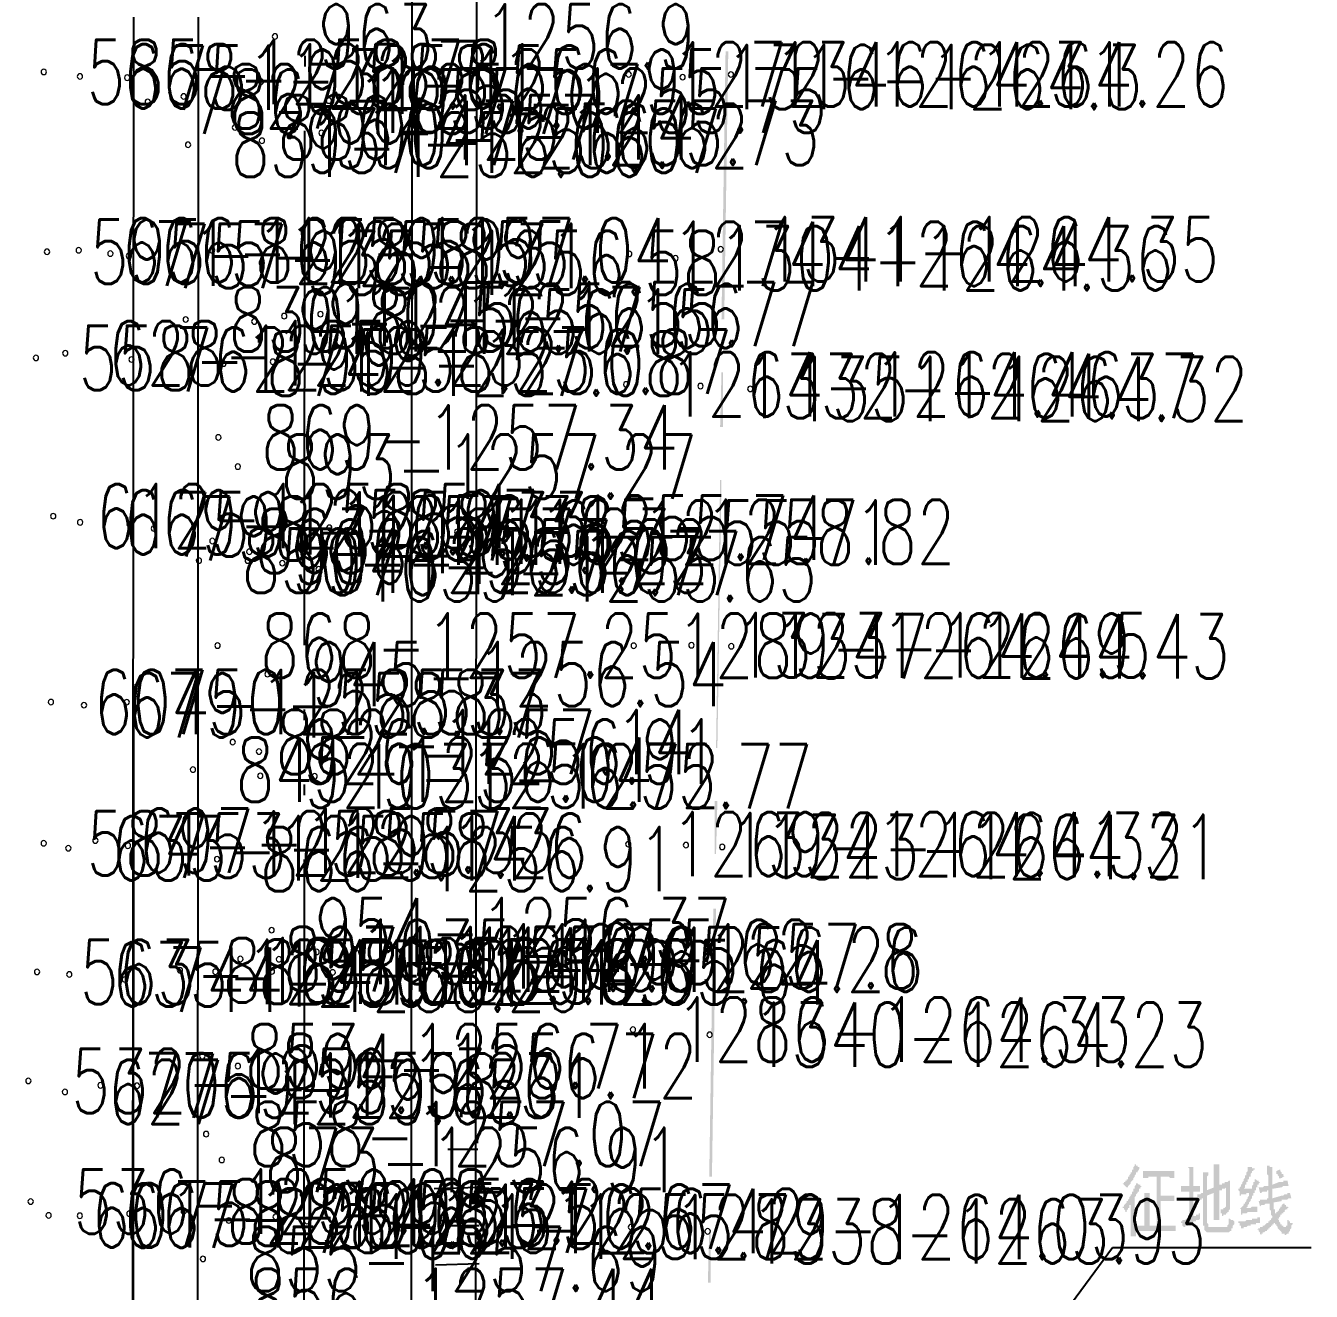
# Model space of a CAD drawing. Header units: millimetres. Extents: x 6156 to 7119, y 3162 to 3647.
# Drawn here: x 6969.5 to 7029.5, y 3414.1 to 3473.1 of the extents above; entities that cross this region are included whole.
import ezdxf
from ezdxf.enums import TextEntityAlignment as Align

# ---------------------------------------------------------------- set-up
doc = ezdxf.new("R2010")
doc.units = ezdxf.units.MM
doc.linetypes.add('ACAD_ISO05W100', pattern=[34, 24, -3, 0.5, -3, 0.5, -3])
doc.layers.add('图层1', color=7, linetype='Continuous')
doc.layers.add('点图2', color=30, linetype='Continuous', lineweight=5)
doc.styles.add('HBtxt', font='txt', dxfattribs={"width": 0.7, "bigfont": 'HZTXT'})

msp = doc.modelspace()

# ---------------------------------------------------------------- hatches: boundary and pattern name
at = {"layer": '图层1', "transparency": 33554559}
h = msp.add_hatch(color=256, dxfattribs=at)
h.paths.add_polyline_path([(7022.748, 3419.687), (7022.811, 3419.687), (7022.811, 3419.687), (7022.875, 3419.687), (7022.875, 3419.687), (7022.938, 3419.687), (7022.938, 3419.687), (7022.938, 3419.687), (7023.002, 3419.687), (7023.002, 3419.687), (7023.065, 3419.687), (7023.065, 3419.687), (7023.065, 3419.687), (7023.129, 3419.687), (7023.129, 3419.687), (7023.129, 3419.687), (7023.129, 3419.37), (7023.129, 3419.37), (7023.129, 3419.37), (7023.065, 3419.37), (7023.065, 3419.37), (7023.002, 3419.37), (7023.002, 3419.37), (7023.002, 3419.37), (7022.938, 3419.37), (7022.938, 3419.37), (7022.875, 3419.433), (7022.875, 3419.433), (7022.811, 3419.433), (7022.811, 3419.433), (7022.748, 3419.433), (7022.748, 3419.433), (7022.494, 3419.433), (7022.494, 3418.545), (7022.748, 3418.545), (7022.748, 3418.545), (7022.811, 3418.545), (7022.811, 3418.545), (7022.875, 3418.545), (7022.875, 3418.545), (7022.938, 3418.545), (7022.938, 3418.545), (7022.938, 3418.545), (7023.002, 3418.545), (7023.002, 3418.545), (7023.065, 3418.545), (7023.065, 3418.545), (7023.065, 3418.545), (7023.129, 3418.545), (7023.129, 3418.291), (7023.065, 3418.291), (7023.065, 3418.291), (7023.002, 3418.291), (7023.002, 3418.291), (7023.002, 3418.291), (7022.938, 3418.291), (7022.938, 3418.291), (7022.875, 3418.291), (7022.875, 3418.291), (7022.875, 3418.291), (7022.811, 3418.291), (7022.811, 3418.291), (7022.748, 3418.291), (7022.748, 3418.291), (7022.494, 3418.291), (7022.494, 3417.148), (7022.811, 3417.148), (7022.811, 3417.148), (7022.811, 3417.148), (7022.875, 3417.148), (7022.875, 3417.148), (7022.938, 3417.148), (7022.938, 3417.148), (7022.938, 3417.148), (7023.002, 3417.148), (7023.002, 3417.148), (7023.065, 3417.148), (7023.065, 3417.148), (7023.129, 3417.148), (7023.129, 3417.148), (7023.129, 3417.148), (7023.192, 3417.148), (7023.192, 3417.148), (7023.192, 3417.148), (7023.192, 3416.894), (7023.192, 3416.894), (7023.129, 3416.894), (7023.129, 3416.894), (7023.129, 3416.894), (7023.065, 3416.894), (7023.065, 3416.894), (7023.002, 3416.894), (7023.002, 3416.894), (7022.938, 3416.894), (7022.938, 3416.894), (7022.938, 3416.894), (7022.875, 3416.894), (7022.875, 3416.894), (7022.811, 3416.894), (7022.811, 3416.894), (7022.811, 3416.894), (7022.811, 3416.894), (7021.859, 3416.894), (7021.796, 3416.894), (7021.796, 3416.894), (7021.732, 3416.894), (7021.732, 3416.894), (7021.669, 3416.894), (7021.669, 3416.894), (7021.605, 3416.894), (7021.605, 3416.894), (7021.605, 3416.894), (7021.542, 3416.894), (7021.542, 3416.894), (7021.478, 3416.894), (7021.478, 3416.894), (7021.478, 3416.894), (7021.415, 3416.894), (7021.415, 3416.894), (7021.415, 3417.148), (7021.478, 3417.148), (7021.478, 3417.148), (7021.478, 3417.148), (7021.542, 3417.148), (7021.542, 3417.148), (7021.605, 3417.148), (7021.605, 3417.148), (7021.605, 3417.148), (7021.669, 3417.148), (7021.669, 3417.148), (7021.732, 3417.148), (7021.732, 3417.148), (7021.732, 3417.148), (7021.732, 3418.227), (7021.732, 3418.227), (7021.732, 3418.291), (7021.732, 3418.354), (7021.732, 3418.354), (7021.732, 3418.418), (7021.732, 3418.418), (7021.732, 3418.481), (7021.732, 3418.481), (7021.732, 3418.545), (7021.732, 3418.545), (7021.732, 3418.608), (7021.732, 3418.672), (7021.732, 3418.672), (7021.986, 3418.672), (7021.986, 3418.672), (7021.986, 3418.608), (7021.986, 3418.608), (7021.986, 3418.545), (7021.986, 3418.481), (7021.986, 3418.481), (7021.986, 3418.418), (7021.986, 3418.418), (7021.986, 3418.354), (7021.986, 3418.354), (7021.986, 3418.291), (7021.986, 3418.227), (7021.986, 3418.227), (7021.986, 3417.148), (7022.304, 3417.148), (7022.304, 3419.433), (7022.05, 3419.433), (7022.05, 3419.433), (7021.986, 3419.433), (7021.986, 3419.433), (7021.986, 3419.433), (7021.923, 3419.433), (7021.923, 3419.37), (7021.859, 3419.37), (7021.859, 3419.37), (7021.796, 3419.37), (7021.796, 3419.37), (7021.796, 3419.37), (7021.732, 3419.37), (7021.732, 3419.37), (7021.669, 3419.37), (7021.669, 3419.37), (7021.669, 3419.37), (7021.669, 3419.687), (7021.669, 3419.687), (7021.732, 3419.687), (7021.732, 3419.687), (7021.732, 3419.687), (7021.796, 3419.687), (7021.796, 3419.687), (7021.859, 3419.687), (7021.859, 3419.687), (7021.859, 3419.687), (7021.923, 3419.687), (7021.923, 3419.687), (7021.986, 3419.687), (7021.986, 3419.687), (7022.05, 3419.687), (7022.05, 3419.687), (7022.05, 3419.687)], flags=0)
h.paths.add_polyline_path([(7021.605, 3418.989), (7021.605, 3418.989), (7021.542, 3418.925), (7021.542, 3418.925), (7021.542, 3418.925), (7021.542, 3418.862), (7021.542, 3418.862), (7021.478, 3418.862), (7021.478, 3418.799), (7021.478, 3418.799), (7021.478, 3418.735), (7021.415, 3418.735), (7021.415, 3418.672), (7021.415, 3418.672), (7021.351, 3418.608), (7021.351, 3418.545), (7021.351, 3418.545), (7021.288, 3418.481), (7021.288, 3417.275), (7021.288, 3417.275), (7021.288, 3417.211), (7021.288, 3417.211), (7021.288, 3417.148), (7021.288, 3417.148), (7021.351, 3417.084), (7021.351, 3417.021), (7021.351, 3417.021), (7021.351, 3416.957), (7021.351, 3416.957), (7021.351, 3416.894), (7021.351, 3416.894), (7021.351, 3416.83), (7021.351, 3416.767), (7021.351, 3416.767), (7021.351, 3416.703), (7021.351, 3416.703), (7021.351, 3416.64), (7021.097, 3416.64), (7021.097, 3416.703), (7021.097, 3416.703), (7021.097, 3416.767), (7021.097, 3416.83), (7021.097, 3416.83), (7021.097, 3416.894), (7021.097, 3416.894), (7021.097, 3416.957), (7021.097, 3416.957), (7021.097, 3417.021), (7021.097, 3417.084), (7021.097, 3417.084), (7021.097, 3417.148), (7021.097, 3417.148), (7021.097, 3417.211), (7021.097, 3417.211), (7021.097, 3417.275), (7021.097, 3417.275), (7021.097, 3418.164), (7021.097, 3418.164), (7021.097, 3418.1), (7021.034, 3418.1), (7021.034, 3418.037), (7021.034, 3418.037), (7021.034, 3417.973), (7020.97, 3417.973), (7020.97, 3417.91), (7020.97, 3417.91), (7020.907, 3417.846), (7020.907, 3417.846), (7020.907, 3417.846), (7020.907, 3417.783), (7020.843, 3417.783), (7020.843, 3417.783), (7020.843, 3417.783), (7020.843, 3417.846), (7020.843, 3417.846), (7020.78, 3417.91), (7020.78, 3417.91), (7020.78, 3417.973), (7020.78, 3417.973), (7020.716, 3417.973), (7020.716, 3418.037), (7020.716, 3418.037), (7020.78, 3418.037), (7020.78, 3418.1), (7020.78, 3418.1), (7020.843, 3418.164), (7020.843, 3418.164), (7020.843, 3418.164), (7020.907, 3418.227), (7020.907, 3418.227), (7020.907, 3418.291), (7020.907, 3418.291), (7020.97, 3418.291), (7020.97, 3418.354), (7020.97, 3418.354), (7021.034, 3418.418), (7021.034, 3418.418), (7021.034, 3418.481), (7021.034, 3418.481), (7021.097, 3418.545), (7021.097, 3418.545), (7021.097, 3418.545), (7021.097, 3418.608), (7021.161, 3418.608), (7021.161, 3418.672), (7021.161, 3418.672), (7021.161, 3418.735), (7021.161, 3418.735), (7021.224, 3418.735), (7021.224, 3418.799), (7021.224, 3418.799), (7021.224, 3418.862), (7021.288, 3418.862), (7021.288, 3418.925), (7021.288, 3418.925), (7021.288, 3418.989), (7021.288, 3418.989), (7021.351, 3419.052), (7021.351, 3419.052), (7021.351, 3419.116), (7021.351, 3419.179), (7021.351, 3419.179), (7021.351, 3419.116), (7021.415, 3419.116), (7021.415, 3419.116), (7021.415, 3419.116), (7021.478, 3419.052), (7021.478, 3419.052), (7021.542, 3419.052), (7021.542, 3418.989), (7021.542, 3418.989), (7021.605, 3418.989)], flags=0)
h.paths.add_polyline_path([(7020.716, 3419.116), (7020.78, 3419.116), (7020.78, 3419.179), (7020.78, 3419.179), (7020.843, 3419.179), (7020.843, 3419.243), (7020.843, 3419.243), (7020.907, 3419.243), (7020.907, 3419.306), (7020.907, 3419.306), (7020.97, 3419.306), (7020.97, 3419.37), (7020.97, 3419.37), (7020.97, 3419.433), (7021.034, 3419.433), (7021.034, 3419.497), (7021.034, 3419.497), (7021.097, 3419.56), (7021.097, 3419.56), (7021.097, 3419.56), (7021.097, 3419.624), (7021.161, 3419.624), (7021.161, 3419.687), (7021.161, 3419.687), (7021.161, 3419.751), (7021.224, 3419.751), (7021.224, 3419.814), (7021.224, 3419.814), (7021.224, 3419.878), (7021.224, 3419.878), (7021.288, 3419.941), (7021.288, 3419.941), (7021.288, 3420.005), (7021.288, 3420.005), (7021.288, 3420.005), (7021.351, 3420.005), (7021.351, 3419.941), (7021.351, 3419.941), (7021.415, 3419.941), (7021.415, 3419.878), (7021.478, 3419.878), (7021.478, 3419.878), (7021.478, 3419.878), (7021.542, 3419.814), (7021.542, 3419.814), (7021.542, 3419.814), (7021.478, 3419.814), (7021.478, 3419.751), (7021.478, 3419.751), (7021.478, 3419.751), (7021.415, 3419.687), (7021.415, 3419.687), (7021.415, 3419.624), (7021.415, 3419.624), (7021.351, 3419.624), (7021.351, 3419.56), (7021.351, 3419.56), (7021.288, 3419.497), (7021.288, 3419.433), (7021.288, 3419.433), (7021.288, 3419.433), (7021.224, 3419.37), (7021.224, 3419.37), (7021.224, 3419.306), (7021.224, 3419.306), (7021.161, 3419.243), (7021.161, 3419.243), (7021.161, 3419.243), (7021.097, 3419.179), (7021.097, 3419.179), (7021.097, 3419.116), (7021.097, 3419.116), (7021.034, 3419.052), (7021.034, 3419.052), (7021.034, 3419.052), (7020.97, 3418.989), (7020.97, 3418.989), (7020.97, 3418.925), (7020.97, 3418.925), (7020.907, 3418.925), (7020.907, 3418.862), (7020.907, 3418.925), (7020.907, 3418.925), (7020.843, 3418.989), (7020.843, 3418.989), (7020.843, 3418.989), (7020.78, 3419.052), (7020.78, 3419.052), (7020.78, 3419.052), (7020.716, 3419.116), (7020.716, 3419.116)], flags=0)
h = msp.add_hatch(color=256, dxfattribs=at)
h.paths.add_polyline_path([(7024.272, 3418.29), (7024.272, 3418.354), (7024.272, 3418.417), (7024.272, 3418.417), (7024.272, 3418.481), (7024.208, 3418.481), (7024.208, 3418.544), (7024.208, 3418.544), (7024.208, 3418.608), (7024.208, 3418.608), (7024.208, 3418.608), (7024.272, 3418.608), (7024.272, 3418.608), (7024.272, 3418.608), (7024.335, 3418.608), (7024.335, 3418.608), (7024.399, 3418.671), (7024.399, 3418.671), (7024.399, 3418.671), (7024.462, 3418.671), (7024.462, 3418.671), (7024.462, 3418.671), (7024.462, 3419.052), (7024.462, 3419.052), (7024.462, 3419.116), (7024.462, 3419.116), (7024.462, 3419.179), (7024.462, 3419.179), (7024.462, 3419.243), (7024.462, 3419.243), (7024.462, 3419.306), (7024.462, 3419.306), (7024.462, 3419.37), (7024.462, 3419.433), (7024.462, 3419.433), (7024.462, 3419.497), (7024.462, 3419.497), (7024.462, 3419.56), (7024.462, 3419.624), (7024.462, 3419.624), (7024.716, 3419.624), (7024.716, 3419.56), (7024.716, 3419.497), (7024.716, 3419.497), (7024.653, 3419.433), (7024.653, 3419.433), (7024.653, 3419.37), (7024.653, 3419.37), (7024.653, 3419.306), (7024.653, 3419.243), (7024.653, 3419.243), (7024.653, 3419.179), (7024.653, 3419.179), (7024.653, 3419.116), (7024.653, 3419.116), (7024.653, 3419.052), (7024.653, 3419.052), (7024.653, 3418.798), (7024.97, 3418.925), (7024.97, 3419.497), (7024.97, 3419.56), (7024.97, 3419.56), (7024.97, 3419.624), (7024.97, 3419.624), (7024.97, 3419.687), (7024.97, 3419.687), (7024.97, 3419.751), (7024.97, 3419.814), (7024.97, 3419.814), (7024.97, 3419.878), (7024.97, 3419.878), (7024.97, 3419.941), (7024.97, 3419.941), (7024.97, 3420.005), (7025.224, 3420.005), (7025.224, 3419.941), (7025.224, 3419.941), (7025.224, 3419.878), (7025.224, 3419.878), (7025.224, 3419.814), (7025.224, 3419.814), (7025.224, 3419.751), (7025.224, 3419.751), (7025.224, 3419.687), (7025.224, 3419.624), (7025.224, 3419.624), (7025.224, 3419.56), (7025.224, 3419.497), (7025.224, 3419.497), (7025.224, 3419.052), (7025.224, 3419.052), (7025.224, 3419.052), (7025.224, 3419.052), (7025.288, 3419.052), (7025.288, 3419.052), (7025.288, 3419.052), (7025.351, 3419.052), (7025.351, 3419.052), (7025.351, 3419.116), (7025.415, 3419.116), (7025.415, 3419.116), (7025.415, 3419.116), (7025.478, 3419.116), (7025.478, 3419.179), (7025.542, 3419.179), (7025.542, 3419.179), (7025.605, 3419.179), (7025.605, 3419.179), (7025.669, 3419.243), (7025.669, 3419.243), (7025.732, 3419.243), (7025.732, 3419.243), (7025.732, 3419.243), (7025.732, 3419.179), (7025.732, 3419.179), (7025.732, 3419.179), (7025.732, 3419.116), (7025.732, 3419.116), (7025.732, 3419.052), (7025.732, 3418.989), (7025.732, 3418.989), (7025.732, 3418.925), (7025.732, 3418.862), (7025.732, 3418.862), (7025.732, 3418.798), (7025.732, 3418.798), (7025.732, 3418.227), (7025.732, 3418.164), (7025.732, 3418.1), (7025.732, 3418.1), (7025.732, 3418.037), (7025.732, 3417.973), (7025.732, 3417.973), (7025.732, 3417.91), (7025.732, 3417.91), (7025.669, 3417.846), (7025.669, 3417.846), (7025.669, 3417.846), (7025.669, 3417.783), (7025.669, 3417.783), (7025.669, 3417.783), (7025.605, 3417.783), (7025.605, 3417.719), (7025.605, 3417.719), (7025.542, 3417.719), (7025.542, 3417.719), (7025.542, 3417.656), (7025.478, 3417.656), (7025.478, 3417.656), (7025.478, 3417.656), (7025.415, 3417.656), (7025.415, 3417.592), (7025.351, 3417.592), (7025.351, 3417.592), (7025.351, 3417.656), (7025.351, 3417.656), (7025.351, 3417.719), (7025.288, 3417.719), (7025.288, 3417.783), (7025.288, 3417.783), (7025.288, 3417.846), (7025.288, 3417.846), (7025.288, 3417.91), (7025.288, 3417.91), (7025.351, 3417.91), (7025.351, 3417.91), (7025.415, 3417.91), (7025.415, 3417.91), (7025.415, 3417.973), (7025.478, 3417.973), (7025.478, 3417.973), (7025.478, 3417.973), (7025.478, 3417.973), (7025.478, 3417.973), (7025.542, 3418.037), (7025.542, 3418.037), (7025.542, 3418.037), (7025.542, 3418.1), (7025.542, 3418.164), (7025.542, 3418.164), (7025.542, 3418.227), (7025.542, 3418.29), (7025.542, 3418.29), (7025.542, 3418.925), (7025.478, 3418.862), (7025.478, 3418.862), (7025.478, 3418.862), (7025.415, 3418.862), (7025.415, 3418.862), (7025.351, 3418.862), (7025.351, 3418.798), (7025.351, 3418.798), (7025.288, 3418.798), (7025.288, 3418.798), (7025.224, 3418.798), (7025.224, 3418.798), (7025.224, 3418.735), (7025.224, 3418.735), (7025.224, 3417.846), (7025.224, 3417.783), (7025.224, 3417.719), (7025.224, 3417.719), (7025.224, 3417.656), (7025.224, 3417.592), (7025.224, 3417.592), (7025.224, 3417.529), (7025.224, 3417.529), (7025.224, 3417.465), (7025.224, 3417.465), (7025.224, 3417.402), (7025.224, 3417.402), (7024.97, 3417.402), (7024.97, 3417.465), (7024.97, 3417.465), (7024.97, 3417.529), (7024.97, 3417.529), (7024.97, 3417.592), (7024.97, 3417.656), (7024.97, 3417.656), (7024.97, 3417.719), (7024.97, 3417.719), (7024.97, 3417.783), (7024.97, 3417.783), (7024.97, 3417.846), (7024.97, 3418.671), (7024.653, 3418.544), (7024.653, 3417.338), (7024.653, 3417.338), (7024.653, 3417.275), (7024.716, 3417.211), (7024.716, 3417.211), (7024.716, 3417.148), (7024.716, 3417.148), (7024.716, 3417.148), (7024.716, 3417.084), (7024.78, 3417.084), (7024.78, 3417.084), (7024.78, 3417.084), (7024.843, 3417.084), (7024.843, 3417.084), (7025.478, 3417.084), (7025.542, 3417.084), (7025.542, 3417.084), (7025.605, 3417.084), (7025.605, 3417.084), (7025.605, 3417.148), (7025.605, 3417.148), (7025.605, 3417.148), (7025.669, 3417.211), (7025.669, 3417.211), (7025.669, 3417.211), (7025.669, 3417.275), (7025.669, 3417.338), (7025.669, 3417.338), (7025.669, 3417.402), (7025.669, 3417.402), (7025.669, 3417.465), (7025.732, 3417.465), (7025.732, 3417.465), (7025.796, 3417.402), (7025.796, 3417.402), (7025.796, 3417.402), (7025.859, 3417.402), (7025.859, 3417.402), (7025.923, 3417.338), (7025.923, 3417.338), (7025.923, 3417.338), (7025.923, 3417.275), (7025.923, 3417.275), (7025.923, 3417.211), (7025.859, 3417.148), (7025.859, 3417.148), (7025.859, 3417.084), (7025.859, 3417.084), (7025.859, 3417.021), (7025.859, 3417.021), (7025.796, 3417.021), (7025.796, 3416.957), (7025.796, 3416.957), (7025.796, 3416.957), (7025.796, 3416.894), (7025.732, 3416.894), (7025.732, 3416.894), (7025.732, 3416.894), (7025.669, 3416.83), (7025.669, 3416.83), (7025.669, 3416.83), (7025.605, 3416.83), (7025.605, 3416.83), (7025.542, 3416.83), (7024.716, 3416.83), (7024.716, 3416.83), (7024.653, 3416.83), (7024.653, 3416.83), (7024.653, 3416.83), (7024.589, 3416.894), (7024.589, 3416.894), (7024.589, 3416.894), (7024.589, 3416.894), (7024.526, 3416.957), (7024.526, 3416.957), (7024.526, 3416.957), (7024.526, 3417.021), (7024.526, 3417.021), (7024.526, 3417.084), (7024.526, 3417.148), (7024.462, 3417.148), (7024.462, 3417.211), (7024.462, 3417.211), (7024.462, 3418.417), (7024.462, 3418.417), (7024.399, 3418.417), (7024.399, 3418.417), (7024.399, 3418.354), (7024.335, 3418.354), (7024.335, 3418.354), (7024.335, 3418.354), (7024.272, 3418.29)], flags=0)
h.paths.add_polyline_path([(7024.018, 3417.592), (7024.018, 3417.592), (7024.081, 3417.592), (7024.081, 3417.592), (7024.081, 3417.592), (7024.145, 3417.592), (7024.145, 3417.656), (7024.208, 3417.656), (7024.208, 3417.656), (7024.208, 3417.656), (7024.272, 3417.656), (7024.272, 3417.719), (7024.335, 3417.719), (7024.335, 3417.719), (7024.335, 3417.719), (7024.335, 3417.719), (7024.335, 3417.656), (7024.335, 3417.592), (7024.335, 3417.592), (7024.335, 3417.529), (7024.335, 3417.529), (7024.335, 3417.465), (7024.335, 3417.465), (7024.335, 3417.465), (7024.272, 3417.402), (7024.272, 3417.402), (7024.272, 3417.402), (7024.208, 3417.402), (7024.208, 3417.402), (7024.145, 3417.402), (7024.145, 3417.338), (7024.145, 3417.338), (7024.081, 3417.338), (7024.081, 3417.338), (7024.018, 3417.338), (7024.018, 3417.275), (7024.018, 3417.275), (7023.955, 3417.275), (7023.955, 3417.275), (7023.891, 3417.275), (7023.891, 3417.275), (7023.828, 3417.211), (7023.828, 3417.211), (7023.828, 3417.211), (7023.764, 3417.211), (7023.764, 3417.148), (7023.701, 3417.148), (7023.701, 3417.148), (7023.701, 3417.148), (7023.637, 3417.148), (7023.637, 3417.084), (7023.637, 3417.084), (7023.574, 3417.084), (7023.574, 3417.084), (7023.574, 3417.084), (7023.574, 3417.084), (7023.51, 3417.148), (7023.51, 3417.148), (7023.51, 3417.211), (7023.51, 3417.211), (7023.51, 3417.275), (7023.447, 3417.275), (7023.447, 3417.338), (7023.447, 3417.338), (7023.447, 3417.338), (7023.447, 3417.338), (7023.51, 3417.338), (7023.51, 3417.402), (7023.51, 3417.402), (7023.574, 3417.402), (7023.574, 3417.402), (7023.637, 3417.402), (7023.637, 3417.402), (7023.701, 3417.465), (7023.701, 3417.465), (7023.701, 3417.465), (7023.764, 3417.465), (7023.764, 3417.465), (7023.828, 3417.465), (7023.828, 3418.735), (7023.764, 3418.735), (7023.764, 3418.735), (7023.701, 3418.735), (7023.701, 3418.735), (7023.637, 3418.735), (7023.637, 3418.735), (7023.574, 3418.735), (7023.574, 3418.735), (7023.574, 3418.735), (7023.51, 3418.735), (7023.51, 3418.735), (7023.51, 3418.735), (7023.447, 3418.735), (7023.447, 3418.989), (7023.51, 3418.989), (7023.51, 3418.989), (7023.574, 3418.989), (7023.574, 3418.989), (7023.574, 3418.989), (7023.637, 3418.989), (7023.637, 3418.989), (7023.701, 3418.989), (7023.701, 3418.989), (7023.764, 3418.989), (7023.764, 3418.989), (7023.828, 3418.989), (7023.828, 3418.989), (7023.828, 3419.433), (7023.828, 3419.433), (7023.828, 3419.497), (7023.828, 3419.497), (7023.828, 3419.56), (7023.828, 3419.624), (7023.828, 3419.624), (7023.828, 3419.687), (7023.828, 3419.687), (7023.828, 3419.751), (7023.828, 3419.751), (7023.828, 3419.814), (7023.764, 3419.878), (7023.764, 3419.878), (7023.764, 3419.878), (7024.018, 3419.878), (7024.018, 3419.878), (7024.018, 3419.814), (7024.018, 3419.814), (7024.018, 3419.751), (7024.018, 3419.751), (7024.018, 3419.687), (7024.018, 3419.687), (7024.018, 3419.624), (7024.018, 3419.624), (7024.018, 3419.56), (7024.018, 3419.497), (7024.018, 3419.497), (7024.018, 3419.433), (7024.018, 3419.433), (7024.018, 3418.989), (7024.018, 3418.989), (7024.081, 3418.989), (7024.081, 3418.989), (7024.145, 3418.989), (7024.145, 3418.989), (7024.208, 3418.989), (7024.208, 3418.989), (7024.272, 3418.989), (7024.272, 3418.989), (7024.272, 3418.989), (7024.335, 3418.989), (7024.335, 3418.989), (7024.335, 3418.735), (7024.272, 3418.735), (7024.272, 3418.735), (7024.272, 3418.735), (7024.208, 3418.735), (7024.208, 3418.735), (7024.208, 3418.735), (7024.145, 3418.735), (7024.145, 3418.735), (7024.081, 3418.735), (7024.081, 3418.735), (7024.018, 3418.735), (7024.018, 3418.735)], flags=0)
h = msp.add_hatch(color=256, dxfattribs=at)
h.paths.add_polyline_path([(7027.51, 3419.433), (7027.51, 3419.497), (7027.51, 3419.497), (7027.447, 3419.56), (7027.447, 3419.624), (7027.447, 3419.624), (7027.447, 3419.687), (7027.447, 3419.687), (7027.447, 3419.751), (7027.447, 3419.751), (7027.447, 3419.814), (7027.447, 3419.878), (7027.447, 3419.878), (7027.447, 3419.941), (7027.447, 3419.941), (7027.51, 3419.941), (7027.51, 3419.941), (7027.574, 3419.941), (7027.574, 3419.878), (7027.637, 3419.878), (7027.637, 3419.878), (7027.637, 3419.878), (7027.701, 3419.878), (7027.701, 3419.878), (7027.764, 3419.878), (7027.701, 3419.878), (7027.701, 3419.814), (7027.701, 3419.814), (7027.701, 3419.751), (7027.701, 3419.751), (7027.701, 3419.687), (7027.701, 3419.624), (7027.701, 3419.624), (7027.701, 3419.56), (7027.701, 3419.56), (7027.701, 3419.56), (7027.701, 3419.497), (7027.701, 3419.497), (7027.701, 3419.433), (7027.701, 3419.37), (7027.701, 3419.37), (7027.701, 3419.306), (7027.701, 3419.306), (7027.701, 3419.243), (7027.701, 3419.179), (7027.701, 3419.179), (7027.701, 3419.116), (7027.701, 3419.052), (7027.701, 3419.052), (7028.018, 3419.179), (7028.082, 3419.179), (7028.082, 3419.179), (7028.145, 3419.179), (7028.145, 3419.179), (7028.209, 3419.179), (7028.209, 3419.179), (7028.209, 3419.243), (7028.272, 3419.243), (7028.272, 3419.243), (7028.336, 3419.243), (7028.336, 3419.243), (7028.336, 3419.243), (7028.399, 3419.243), (7028.399, 3419.306), (7028.463, 3418.989), (7028.399, 3418.989), (7028.399, 3418.989), (7028.399, 3418.989), (7028.336, 3418.989), (7028.336, 3418.989), (7028.272, 3418.989), (7028.272, 3418.989), (7028.209, 3418.989), (7028.209, 3418.989), (7028.209, 3418.989), (7028.145, 3418.925), (7028.145, 3418.925), (7028.082, 3418.925), (7028.082, 3418.925), (7027.701, 3418.862), (7027.701, 3418.799), (7027.701, 3418.735), (7027.701, 3418.735), (7027.701, 3418.672), (7027.701, 3418.672), (7027.701, 3418.608), (7027.701, 3418.608), (7027.701, 3418.545), (7027.701, 3418.481), (7027.701, 3418.481), (7027.701, 3418.418), (7028.145, 3418.545), (7028.145, 3418.545), (7028.209, 3418.545), (7028.209, 3418.545), (7028.272, 3418.608), (7028.272, 3418.608), (7028.272, 3418.608), (7028.336, 3418.608), (7028.336, 3418.608), (7028.399, 3418.608), (7028.399, 3418.608), (7028.399, 3418.672), (7028.463, 3418.672), (7028.463, 3418.672), (7028.526, 3418.672), (7028.526, 3418.672), (7028.526, 3418.672), (7028.59, 3418.418), (7028.526, 3418.418), (7028.526, 3418.418), (7028.463, 3418.418), (7028.463, 3418.418), (7028.463, 3418.418), (7028.399, 3418.354), (7028.399, 3418.354), (7028.336, 3418.354), (7028.336, 3418.354), (7028.336, 3418.354), (7028.272, 3418.354), (7028.272, 3418.354), (7028.209, 3418.354), (7028.209, 3418.354), (7028.145, 3418.354), (7028.145, 3418.291), (7027.764, 3418.227), (7027.764, 3418.164), (7027.764, 3418.164), (7027.764, 3418.1), (7027.764, 3418.1), (7027.764, 3418.037), (7027.764, 3418.037), (7027.764, 3417.973), (7027.764, 3417.91), (7027.828, 3417.91), (7027.828, 3417.846), (7027.828, 3417.846), (7027.828, 3417.783), (7027.828, 3417.783), (7027.828, 3417.719), (7027.828, 3417.719), (7027.828, 3417.719), (7027.891, 3417.719), (7027.891, 3417.719), (7027.891, 3417.783), (7027.955, 3417.783), (7027.955, 3417.846), (7027.955, 3417.846), (7028.018, 3417.846), (7028.018, 3417.91), (7028.018, 3417.91), (7028.018, 3417.91), (7028.082, 3417.973), (7028.082, 3417.973), (7028.082, 3418.037), (7028.145, 3418.037), (7028.145, 3418.037), (7028.145, 3418.1), (7028.145, 3418.1), (7028.209, 3418.164), (7028.209, 3418.164), (7028.209, 3418.227), (7028.209, 3418.164), (7028.272, 3418.164), (7028.272, 3418.1), (7028.336, 3418.1), (7028.336, 3418.1), (7028.336, 3418.037), (7028.399, 3418.037), (7028.399, 3418.037), (7028.399, 3418.037), (7028.463, 3417.973), (7028.463, 3417.973), (7028.399, 3417.973), (7028.399, 3417.973), (7028.399, 3417.91), (7028.336, 3417.91), (7028.336, 3417.91), (7028.272, 3417.846), (7028.272, 3417.846), (7028.272, 3417.846), (7028.272, 3417.783), (7028.209, 3417.783), (7028.209, 3417.783), (7028.209, 3417.783), (7028.209, 3417.719), (7028.209, 3417.719), (7028.145, 3417.719), (7028.145, 3417.656), (7028.145, 3417.656), (7028.082, 3417.656), (7028.082, 3417.592), (7028.082, 3417.592), (7028.018, 3417.529), (7028.018, 3417.529), (7028.018, 3417.465), (7027.955, 3417.465), (7028.018, 3417.402), (7028.018, 3417.402), (7028.018, 3417.338), (7028.018, 3417.338), (7028.082, 3417.275), (7028.082, 3417.275), (7028.082, 3417.211), (7028.145, 3417.211), (7028.145, 3417.211), (7028.145, 3417.148), (7028.145, 3417.148), (7028.209, 3417.148), (7028.209, 3417.148), (7028.209, 3417.084), (7028.209, 3417.084), (7028.272, 3417.084), (7028.272, 3417.084), (7028.336, 3417.084), (7028.336, 3417.084), (7028.336, 3417.084), (7028.336, 3417.084), (7028.336, 3417.148), (7028.336, 3417.148), (7028.399, 3417.148), (7028.399, 3417.211), (7028.399, 3417.211), (7028.399, 3417.275), (7028.399, 3417.338), (7028.399, 3417.338), (7028.399, 3417.402), (7028.463, 3417.402), (7028.463, 3417.338), (7028.463, 3417.338), (7028.526, 3417.338), (7028.526, 3417.275), (7028.526, 3417.275), (7028.59, 3417.275), (7028.59, 3417.275), (7028.653, 3417.275), (7028.653, 3417.211), (7028.653, 3417.211), (7028.59, 3417.148), (7028.59, 3417.084), (7028.59, 3417.084), (7028.59, 3417.021), (7028.526, 3416.957), (7028.526, 3416.957), (7028.526, 3416.894), (7028.526, 3416.894), (7028.463, 3416.83), (7028.463, 3416.83), (7028.463, 3416.83), (7028.463, 3416.767), (7028.399, 3416.767), (7028.399, 3416.767), (7028.399, 3416.767), (7028.399, 3416.767), (7028.336, 3416.703), (7028.336, 3416.703), (7028.336, 3416.703), (7028.336, 3416.703), (7028.272, 3416.703), (7028.272, 3416.767), (7028.272, 3416.767), (7028.272, 3416.767), (7028.209, 3416.767), (7028.209, 3416.767), (7028.209, 3416.767), (7028.145, 3416.767), (7028.145, 3416.83), (7028.145, 3416.83), (7028.145, 3416.83), (7028.082, 3416.894), (7028.082, 3416.894), (7028.082, 3416.894), (7028.018, 3416.957), (7028.018, 3416.957), (7028.018, 3416.957), (7027.955, 3417.021), (7027.955, 3417.021), (7027.955, 3417.084), (7027.955, 3417.084), (7027.891, 3417.148), (7027.891, 3417.148), (7027.891, 3417.211), (7027.828, 3417.211), (7027.828, 3417.275), (7027.828, 3417.275), (7027.764, 3417.275), (7027.764, 3417.275), (7027.764, 3417.211), (7027.701, 3417.211), (7027.701, 3417.211), (7027.701, 3417.148), (7027.637, 3417.148), (7027.637, 3417.148), (7027.637, 3417.084), (7027.574, 3417.084), (7027.574, 3417.084), (7027.574, 3417.021), (7027.51, 3417.021), (7027.51, 3417.021), (7027.51, 3417.021), (7027.51, 3416.957), (7027.447, 3416.957), (7027.447, 3416.957), (7027.447, 3416.894), (7027.383, 3416.894), (7027.383, 3416.894), (7027.383, 3416.894), (7027.32, 3416.83), (7027.32, 3416.83), (7027.256, 3416.83), (7027.256, 3416.767), (7027.256, 3416.767), (7027.193, 3416.767), (7027.193, 3416.767), (7027.193, 3416.703), (7027.129, 3416.767), (7027.129, 3416.767), (7027.129, 3416.83), (7027.129, 3416.83), (7027.066, 3416.894), (7027.066, 3416.894), (7027.066, 3416.957), (7027.066, 3416.957), (7027.002, 3416.957), (7027.002, 3416.957), (7027.066, 3417.021), (7027.066, 3417.021), (7027.066, 3417.021), (7027.129, 3417.021), (7027.129, 3417.084), (7027.193, 3417.084), (7027.193, 3417.084), (7027.193, 3417.084), (7027.256, 3417.084), (7027.256, 3417.148), (7027.32, 3417.148), (7027.32, 3417.148), (7027.32, 3417.148), (7027.383, 3417.211), (7027.383, 3417.211), (7027.383, 3417.211), (7027.383, 3417.211), (7027.447, 3417.275), (7027.447, 3417.275), (7027.447, 3417.275), (7027.51, 3417.275), (7027.51, 3417.338), (7027.51, 3417.338), (7027.574, 3417.338), (7027.574, 3417.402), (7027.574, 3417.402), (7027.637, 3417.402), (7027.637, 3417.465), (7027.637, 3417.465), (7027.701, 3417.529), (7027.701, 3417.529), (7027.701, 3417.529), (7027.701, 3417.592), (7027.701, 3417.592), (7027.637, 3417.656), (7027.637, 3417.656), (7027.637, 3417.719), (7027.637, 3417.719), (7027.637, 3417.783), (7027.637, 3417.783), (7027.637, 3417.846), (7027.637, 3417.846), (7027.574, 3417.91), (7027.574, 3417.973), (7027.574, 3417.973), (7027.574, 3418.037), (7027.574, 3418.037), (7027.574, 3418.1), (7027.574, 3418.164), (7027.574, 3418.164), (7027.574, 3418.164), (7027.51, 3418.164), (7027.51, 3418.164), (7027.447, 3418.164), (7027.447, 3418.164), (7027.383, 3418.164), (7027.383, 3418.164), (7027.32, 3418.1), (7027.32, 3418.1), (7027.256, 3418.1), (7027.256, 3418.1), (7027.256, 3418.1), (7027.193, 3418.1), (7027.193, 3418.1), (7027.193, 3418.1), (7027.129, 3418.037), (7027.129, 3418.037), (7027.129, 3418.037), (7027.066, 3418.291), (7027.129, 3418.291), (7027.129, 3418.354), (7027.129, 3418.354), (7027.193, 3418.354), (7027.193, 3418.354), (7027.193, 3418.354), (7027.256, 3418.354), (7027.256, 3418.354), (7027.256, 3418.354), (7027.32, 3418.354), (7027.32, 3418.354), (7027.383, 3418.354), (7027.383, 3418.354), (7027.447, 3418.354), (7027.447, 3418.418), (7027.51, 3418.418), (7027.51, 3418.418), (7027.51, 3418.418), (7027.51, 3418.481), (7027.51, 3418.545), (7027.51, 3418.545), (7027.51, 3418.608), (7027.51, 3418.608), (7027.51, 3418.672), (7027.51, 3418.735), (7027.51, 3418.735), (7027.51, 3418.799), (7027.51, 3418.799), (7027.447, 3418.799), (7027.447, 3418.735), (7027.383, 3418.735), (7027.383, 3418.735), (7027.32, 3418.735), (7027.32, 3418.735), (7027.256, 3418.735), (7027.256, 3418.735), (7027.193, 3418.672), (7027.193, 3418.672), (7027.193, 3418.672), (7027.129, 3418.672), (7027.129, 3418.672), (7027.129, 3418.672), (7027.129, 3418.672), (7027.066, 3418.925), (7027.066, 3418.925), (7027.129, 3418.925), (7027.129, 3418.925), (7027.129, 3418.925), (7027.129, 3418.925), (7027.193, 3418.925), (7027.193, 3418.925), (7027.256, 3418.925), (7027.256, 3418.925), (7027.32, 3418.989), (7027.32, 3418.989), (7027.383, 3418.989), (7027.383, 3418.989), (7027.447, 3418.989), (7027.447, 3418.989), (7027.51, 3418.989)], flags=0)
h.paths.add_polyline_path([(7026.875, 3419.751), (7026.812, 3419.751), (7026.812, 3419.751), (7026.812, 3419.687), (7026.812, 3419.687), (7026.748, 3419.687), (7026.748, 3419.624), (7026.748, 3419.624), (7026.685, 3419.56), (7026.685, 3419.56), (7026.685, 3419.497), (7026.685, 3419.497), (7026.685, 3419.433), (7026.621, 3419.433), (7026.621, 3419.433), (7026.621, 3419.37), (7026.621, 3419.37), (7026.621, 3419.306), (7026.558, 3419.306), (7026.558, 3419.243), (7026.558, 3419.243), (7026.558, 3419.243), (7026.558, 3419.179), (7026.494, 3419.179), (7026.494, 3419.116), (7026.494, 3419.116), (7026.494, 3419.052), (7026.431, 3419.052), (7026.431, 3418.989), (7026.431, 3418.989), (7026.431, 3418.925), (7026.367, 3418.862), (7026.367, 3418.862), (7026.431, 3418.862), (7026.431, 3418.862), (7026.494, 3418.862), (7026.494, 3418.862), (7026.558, 3418.862), (7026.558, 3418.862), (7026.621, 3418.862), (7026.621, 3418.862), (7026.621, 3418.862), (7026.685, 3418.862), (7026.685, 3418.862), (7026.685, 3418.862), (7026.748, 3418.862), (7026.748, 3418.925), (7026.748, 3418.925), (7026.748, 3418.989), (7026.748, 3418.989), (7026.812, 3419.052), (7026.812, 3419.052), (7026.812, 3419.116), (7026.812, 3419.116), (7026.812, 3419.179), (7026.875, 3419.179), (7026.875, 3419.243), (7026.875, 3419.243), (7026.875, 3419.306), (7026.875, 3419.306), (7026.875, 3419.306), (7026.939, 3419.306), (7026.939, 3419.306), (7026.939, 3419.306), (7027.002, 3419.243), (7027.002, 3419.243), (7027.002, 3419.243), (7027.066, 3419.243), (7027.066, 3419.179), (7027.129, 3419.179), (7027.129, 3419.179), (7027.129, 3419.179), (7027.066, 3419.116), (7027.066, 3419.116), (7027.066, 3419.052), (7027.066, 3419.052), (7027.002, 3419.052), (7027.002, 3418.989), (7027.002, 3418.989), (7027.002, 3418.925), (7026.939, 3418.925), (7026.939, 3418.862), (7026.939, 3418.862), (7026.939, 3418.799), (7026.939, 3418.799), (7026.875, 3418.799), (7026.875, 3418.735), (7026.875, 3418.735), (7026.875, 3418.735), (7026.875, 3418.672), (7026.875, 3418.672), (7026.812, 3418.672), (7026.812, 3418.608), (7026.812, 3418.608), (7026.812, 3418.545), (7026.812, 3418.545), (7026.748, 3418.545), (7026.748, 3418.481), (7026.748, 3418.481), (7026.748, 3418.418), (7026.748, 3418.418), (7026.685, 3418.354), (7026.685, 3418.354), (7026.685, 3418.291), (7026.621, 3418.227), (7026.621, 3418.227), (7026.621, 3418.164), (7026.621, 3418.164), (7026.558, 3418.1), (7026.558, 3418.037), (7026.558, 3418.037), (7026.494, 3417.973), (7026.558, 3417.973), (7026.558, 3417.973), (7026.621, 3417.973), (7026.621, 3417.973), (7026.685, 3417.973), (7026.685, 3417.973), (7026.748, 3418.037), (7026.748, 3418.037), (7026.748, 3418.037), (7026.812, 3418.037), (7026.812, 3418.037), (7026.875, 3418.037), (7026.875, 3418.037), (7026.939, 3418.037), (7026.939, 3418.037), (7026.939, 3418.037), (7027.002, 3418.037), (7027.002, 3418.037), (7027.002, 3418.037), (7027.002, 3417.973), (7027.002, 3417.973), (7027.002, 3417.91), (7027.002, 3417.91), (7027.002, 3417.846), (7027.002, 3417.846), (7027.002, 3417.783), (7027.002, 3417.783), (7026.939, 3417.783), (7026.939, 3417.783), (7026.939, 3417.783), (7026.875, 3417.783), (7026.875, 3417.783), (7026.875, 3417.783), (7026.812, 3417.783), (7026.812, 3417.783), (7026.748, 3417.783), (7026.685, 3417.783), (7026.685, 3417.783), (7026.685, 3417.783), (7026.621, 3417.783), (7026.621, 3417.783), (7026.558, 3417.783), (7026.558, 3417.783), (7026.494, 3417.719), (7026.494, 3417.719), (7026.431, 3417.719), (7026.431, 3417.719), (7026.431, 3417.719), (7026.367, 3417.719), (7026.367, 3417.719), (7026.304, 3417.719), (7026.304, 3417.719), (7026.304, 3417.656), (7026.24, 3417.656), (7026.24, 3417.656), (7026.24, 3417.719), (7026.24, 3417.719), (7026.24, 3417.783), (7026.24, 3417.783), (7026.24, 3417.846), (7026.24, 3417.91), (7026.24, 3417.91), (7026.177, 3417.973), (7026.177, 3417.973), (7026.24, 3417.973), (7026.24, 3417.973), (7026.24, 3417.973), (7026.304, 3418.037), (7026.304, 3418.037), (7026.304, 3418.037), (7026.367, 3418.1), (7026.367, 3418.1), (7026.367, 3418.164), (7026.431, 3418.164), (7026.431, 3418.164), (7026.431, 3418.227), (7026.431, 3418.227), (7026.431, 3418.227), (7026.494, 3418.291), (7026.494, 3418.291), (7026.494, 3418.354), (7026.494, 3418.354), (7026.494, 3418.354), (7026.558, 3418.418), (7026.558, 3418.418), (7026.558, 3418.481), (7026.558, 3418.481), (7026.621, 3418.545), (7026.621, 3418.608), (7026.621, 3418.608), (7026.621, 3418.672), (7026.621, 3418.672), (7026.621, 3418.672), (7026.558, 3418.672), (7026.558, 3418.672), (7026.494, 3418.672), (7026.494, 3418.608), (7026.431, 3418.608), (7026.431, 3418.608), (7026.367, 3418.608), (7026.367, 3418.608), (7026.304, 3418.608), (7026.304, 3418.608), (7026.304, 3418.608), (7026.24, 3418.608), (7026.24, 3418.545), (7026.24, 3418.545), (7026.24, 3418.545), (7026.177, 3418.545), (7026.177, 3418.608), (7026.177, 3418.608), (7026.177, 3418.672), (7026.177, 3418.672), (7026.177, 3418.735), (7026.177, 3418.735), (7026.113, 3418.799), (7026.113, 3418.799), (7026.113, 3418.862), (7026.113, 3418.862), (7026.113, 3418.862), (7026.177, 3418.862), (7026.177, 3418.925), (7026.177, 3418.925), (7026.177, 3418.925), (7026.24, 3418.989), (7026.24, 3418.989), (7026.24, 3419.052), (7026.24, 3419.052), (7026.304, 3419.116), (7026.304, 3419.116), (7026.304, 3419.179), (7026.304, 3419.179), (7026.367, 3419.243), (7026.367, 3419.243), (7026.367, 3419.306), (7026.367, 3419.306), (7026.367, 3419.306), (7026.431, 3419.37), (7026.431, 3419.37), (7026.431, 3419.433), (7026.431, 3419.433), (7026.431, 3419.497), (7026.494, 3419.497), (7026.494, 3419.56), (7026.494, 3419.56), (7026.494, 3419.624), (7026.494, 3419.624), (7026.558, 3419.687), (7026.558, 3419.687), (7026.558, 3419.751), (7026.558, 3419.751), (7026.558, 3419.814), (7026.558, 3419.878), (7026.621, 3419.878), (7026.621, 3419.941), (7026.621, 3419.941), (7026.621, 3419.941), (7026.621, 3419.878), (7026.685, 3419.878), (7026.685, 3419.878), (7026.748, 3419.878), (7026.748, 3419.814), (7026.748, 3419.814), (7026.812, 3419.814), (7026.812, 3419.814), (7026.875, 3419.814), (7026.875, 3419.751)], flags=0)
h.paths.add_polyline_path([(7027.129, 3417.529), (7027.129, 3417.465), (7027.129, 3417.465), (7027.129, 3417.402), (7027.129, 3417.402), (7027.129, 3417.338), (7027.129, 3417.338), (7027.129, 3417.275), (7027.066, 3417.275), (7027.066, 3417.275), (7027.002, 3417.275), (7027.002, 3417.275), (7026.939, 3417.275), (7026.939, 3417.275), (7026.939, 3417.211), (7026.875, 3417.211), (7026.875, 3417.211), (7026.812, 3417.211), (7026.812, 3417.211), (7026.812, 3417.211), (7026.748, 3417.211), (7026.748, 3417.211), (7026.685, 3417.211), (7026.685, 3417.148), (7026.685, 3417.148), (7026.621, 3417.148), (7026.621, 3417.148), (7026.558, 3417.148), (7026.558, 3417.148), (7026.558, 3417.148), (7026.494, 3417.084), (7026.494, 3417.084), (7026.431, 3417.084), (7026.431, 3417.084), (7026.367, 3417.084), (7026.367, 3417.084), (7026.367, 3417.021), (7026.304, 3417.021), (7026.304, 3417.021), (7026.304, 3417.021), (7026.24, 3417.021), (7026.24, 3417.021), (7026.24, 3417.021), (7026.24, 3417.084), (7026.24, 3417.084), (7026.24, 3417.148), (7026.177, 3417.148), (7026.177, 3417.211), (7026.177, 3417.211), (7026.177, 3417.275), (7026.113, 3417.275), (7026.113, 3417.338), (7026.177, 3417.338), (7026.177, 3417.338), (7026.24, 3417.338), (7026.24, 3417.338), (7026.304, 3417.338), (7026.304, 3417.338), (7026.367, 3417.338), (7026.367, 3417.338), (7026.431, 3417.338), (7026.431, 3417.338), (7026.431, 3417.338), (7026.494, 3417.402), (7026.494, 3417.402), (7026.494, 3417.402), (7026.558, 3417.402), (7026.558, 3417.402), (7026.558, 3417.402), (7026.621, 3417.402), (7026.621, 3417.402), (7026.621, 3417.402), (7026.685, 3417.402), (7026.685, 3417.402), (7026.685, 3417.402), (7026.748, 3417.402), (7026.748, 3417.402), (7026.748, 3417.465), (7026.812, 3417.465), (7026.812, 3417.465), (7026.875, 3417.465), (7026.875, 3417.465), (7026.939, 3417.465), (7026.939, 3417.465), (7027.002, 3417.465), (7027.002, 3417.529), (7027.066, 3417.529), (7027.066, 3417.529), (7027.129, 3417.529)], flags=0)
h.paths.add_polyline_path([(7028.082, 3419.306), (7028.082, 3419.306), (7028.018, 3419.37), (7028.018, 3419.37), (7028.018, 3419.433), (7028.018, 3419.433), (7028.018, 3419.433), (7027.955, 3419.497), (7027.955, 3419.497), (7027.955, 3419.56), (7027.891, 3419.56), (7027.891, 3419.624), (7027.891, 3419.624), (7027.891, 3419.687), (7028.018, 3419.751), (7028.018, 3419.751), (7028.082, 3419.751), (7028.082, 3419.751), (7028.082, 3419.687), (7028.082, 3419.687), (7028.082, 3419.687), (7028.145, 3419.624), (7028.145, 3419.624), (7028.145, 3419.56), (7028.209, 3419.56), (7028.209, 3419.497), (7028.272, 3419.433), (7028.272, 3419.433), (7028.209, 3419.433), (7028.209, 3419.433), (7028.145, 3419.37), (7028.145, 3419.37), (7028.145, 3419.37), (7028.082, 3419.37), (7028.082, 3419.306), (7028.082, 3419.306)], flags=0)

# ---------------------------------------------------------------- linework, layer by layer
at = {"linetype": 'ACAD_ISO05W100'}
msp.add_line((6982.496, 3342.232), (6982.604, 3512.622), dxfattribs=at)
at = {"layer": '图层1', "lineweight": -3}
for p, q in [((6974.51, 3342.232), (6974.607, 3512.578)), ((6977.623, 3512.578), (6977.512, 3342.232)), ((6987.592, 3512.641), (6987.481, 3342.232)), ((6990.511, 3342.232), (6990.608, 3512.641)), ((6974.575, 3442.415), (6974.515, 3342.232)), ((6990.64, 3420.699), (6989.243, 3420.699)), ((6990.703, 3418.921), (6988.608, 3418.858)), ((6990.703, 3417.143), (6989.307, 3417.143)), ((7020.25, 3416.102), (7001.053, 3390.157)), ((7029.521, 3416.102), (7020.25, 3416.102)), ((6990.703, 3415.365), (6988.672, 3415.302))]:
    msp.add_line(p, q, dxfattribs=at)
at = {"layer": '图层1', "transparency": 33554559}
for points in [[(7002.196, 3471.94), (7002.133, 3459.432), (7002.006, 3459.432)], [(7002.323, 3471.94), (7002.196, 3471.94), (7002.133, 3459.432)], [(7002.006, 3456.955), (7002.069, 3454.415), (7001.942, 3454.415)], [(7002.069, 3456.955), (7002.006, 3456.955), (7002.069, 3454.415)], [(7001.942, 3451.939), (7001.815, 3439.43), (7001.752, 3439.43)], [(7002.006, 3451.939), (7001.942, 3451.939), (7001.815, 3439.43)], [(7001.815, 3436.954), (7001.688, 3436.954), (7001.752, 3434.478)], [(7001.688, 3436.954), (7001.752, 3434.478), (7001.688, 3434.478)], [(7001.625, 3431.938), (7001.561, 3419.429), (7001.434, 3419.429)], [(7001.752, 3431.938), (7001.625, 3431.938), (7001.561, 3419.429)], [(7001.434, 3416.953), (7001.498, 3414.476), (7001.371, 3414.476)], [(7001.498, 3416.953), (7001.434, 3416.953), (7001.498, 3414.476)]]:
    msp.add_solid(points, dxfattribs=at)
at = {"layer": '点图2'}
for centre, start, end in [((6981.173, 3472.631), 0, 180), ((6981.173, 3472.631), 180, 0), ((6970.39, 3470.974), 0, 180), ((6970.39, 3470.974), 180, 0), ((6972.079, 3470.766), 0, 180), ((6972.079, 3470.766), 180, 0), ((6974.28, 3470.707), 0, 180), ((6974.28, 3470.707), 180, 0), ((6997.676, 3470.859), 0, 180), ((6997.676, 3470.859), 180, 0), ((7000.194, 3470.732), 0, 180), ((7000.194, 3470.732), 180, 0), ((7002.446, 3470.856), 0, 180), ((7002.446, 3470.856), 180, 0), ((6980.522, 3470.523), 0, 180), ((6980.522, 3470.523), 180, 0), ((6975.238, 3469.581), 0, 180), ((6975.238, 3469.581), 180, 0), ((6976.915, 3469.832), 0, 180), ((6976.915, 3469.832), 180, 0), ((6983.687, 3469.636), 0, 180), ((6983.687, 3469.636), 180, 0), ((6979.311, 3468.384), 0, 180), ((6979.311, 3468.384), 180, 0), ((6977.123, 3467.579), 0, 180), ((6980.566, 3467.766), 0, 180), ((6980.566, 3467.766), 180, 0), ((6981.852, 3467.987), 0, 180), ((6981.852, 3467.987), 180, 0), ((6983.348, 3468.128), 0, 180), ((6983.348, 3468.128), 180, 0), ((6977.123, 3467.579), 180, 0), ((6970.541, 3462.583), 0, 180), ((6970.541, 3462.583), 180, 0), ((6972.021, 3462.652), 0, 180), ((6972.021, 3462.652), 180, 0), ((6973.496, 3462.496), 0, 180), ((6973.496, 3462.496), 180, 0), ((6974.36, 3462.389), 0, 180), ((6974.36, 3462.389), 180, 0), ((6978.247, 3462.657), 0, 180), ((6978.247, 3462.657), 180, 0), ((6997.701, 3462.484), 0, 180), ((6997.701, 3462.484), 180, 0), ((6999.861, 3462.281), 0, 180), ((6999.861, 3462.281), 180, 0), ((7001.971, 3462.702), 0, 180), ((7001.971, 3462.702), 180, 0), ((6980.56, 3462.067), 0, 180), ((6980.56, 3462.067), 180, 0), ((6977.01, 3459.425), 0, 180), ((6977.01, 3459.425), 180, 0), ((6980.21, 3459.328), 0, 180), ((6980.21, 3459.328), 180, 0), ((6981.607, 3459.582), 0, 180), ((6981.607, 3459.582), 180, 0), ((6983.297, 3459.673), 0, 180), ((6983.297, 3459.673), 180, 0), ((6970.025, 3457.631), 0, 180), ((6970.025, 3457.631), 180, 0), ((6971.394, 3457.85), 0, 180), ((6971.394, 3457.85), 180, 0), ((6974.481, 3457.558), 0, 180), ((6974.481, 3457.558), 180, 0), ((6978.773, 3457.365), 0, 180), ((6981.075, 3457.453), 0, 180), ((6978.773, 3457.365), 180, 0), ((6981.075, 3457.453), 180, 0), ((6997.558, 3456.397), 0, 180), ((6997.558, 3456.397), 180, 0), ((7001.027, 3456.317), 0, 180), ((7001.027, 3456.317), 180, 0), ((7003.348, 3456.186), 0, 180), ((7003.348, 3456.186), 180, 0), ((6978.536, 3453.925), 0, 180), ((6978.536, 3453.925), 180, 0), ((6979.442, 3452.558), 0, 180), ((6979.442, 3452.558), 180, 0), ((6970.83, 3450.248), 0, 180), ((6970.83, 3450.248), 180, 0), ((6972.086, 3449.96), 0, 180), ((6972.086, 3449.96), 180, 0), ((6974.396, 3449.864), 0, 180), ((6974.396, 3449.864), 180, 0), ((6975.527, 3449.672), 0, 180), ((6975.527, 3449.672), 180, 0), ((6983.708, 3449.707), 0, 180), ((6983.708, 3449.707), 180, 0), ((6978.254, 3449.089), 0, 180), ((6978.254, 3449.089), 180, 0), ((6986.754, 3449.484), 0, 180), ((6986.754, 3449.484), 180, 0), ((6989.676, 3449.516), 0, 180), ((6989.676, 3449.516), 180, 0), ((6979.976, 3448.59), 0, 180), ((6979.976, 3448.59), 180, 0), ((6977.629, 3448.173), 0, 180), ((6977.629, 3448.173), 180, 0), ((6979.905, 3448.176), 0, 180), ((6979.905, 3448.176), 180, 0), ((6981.519, 3448.054), 0, 180), ((6981.519, 3448.054), 180, 0), ((6983.212, 3447.772), 0, 180), ((6983.212, 3447.772), 180, 0), ((6978.496, 3444.209), 0, 180), ((6997.911, 3444.204), 0, 180), ((7000.605, 3444.223), 0, 180), ((7002.464, 3444.175), 0, 180), ((6978.496, 3444.209), 180, 0), ((6997.911, 3444.204), 180, 0), ((7000.605, 3444.223), 180, 0), ((7002.464, 3444.175), 180, 0), ((6980.829, 3442.875), 0, 180), ((6980.829, 3442.875), 180, 0), ((6970.724, 3441.575), 0, 180), ((6970.724, 3441.575), 180, 0), ((6972.266, 3441.428), 0, 180), ((6972.266, 3441.428), 180, 0), ((6974.26, 3441.57), 0, 180), ((6974.26, 3441.57), 180, 0), ((6979.205, 3439.706), 0, 180), ((6979.205, 3439.706), 180, 0), ((6980.43, 3439.263), 0, 180), ((6980.43, 3439.263), 180, 0), ((6977.349, 3438.421), 0, 180), ((6977.349, 3438.421), 180, 0), ((6980.492, 3438.132), 0, 180), ((6980.492, 3438.132), 180, 0), ((6983.024, 3438.112), 0, 180), ((6983.024, 3438.112), 180, 0), ((6970.389, 3434.983), 0, 180), ((6970.389, 3434.983), 180, 0), ((6971.536, 3434.751), 0, 180), ((6971.536, 3434.751), 180, 0), ((6972.799, 3435.112), 0, 180), ((6972.799, 3435.112), 180, 0), ((6974.314, 3434.873), 0, 180), ((6974.314, 3434.873), 180, 0), ((6997.657, 3434.944), 0, 180), ((6997.657, 3434.944), 180, 0), ((7000.347, 3434.9), 0, 180), ((7000.347, 3434.9), 180, 0), ((7002.04, 3434.814), 0, 180), ((7002.04, 3434.814), 180, 0), ((6978.472, 3434.244), 0, 180), ((6978.472, 3434.244), 180, 0), ((6981.018, 3430.93), 0, 180), ((6981.018, 3430.93), 180, 0), ((6983.116, 3429.913), 0, 180), ((6983.116, 3429.913), 180, 0), ((6979.562, 3429.585), 0, 180), ((6979.562, 3429.585), 180, 0), ((6981.36, 3429.571), 0, 180), ((6981.36, 3429.571), 180, 0), ((6988.201, 3429.548), 0, 180), ((6988.201, 3429.548), 180, 0), ((6989.785, 3429.71), 0, 180), ((6989.785, 3429.71), 180, 0), ((6970.076, 3428.982), 0, 180), ((6970.076, 3428.982), 180, 0), ((6971.578, 3428.867), 0, 180), ((6971.578, 3428.867), 180, 0), ((6974.168, 3428.628), 0, 180), ((6976.744, 3429.062), 0, 180), ((6976.744, 3429.062), 180, 0), ((6978.396, 3428.993), 0, 180), ((6978.396, 3428.993), 180, 0), ((6981.031, 3429.002), 0, 180), ((6981.031, 3429.002), 180, 0), ((6983.871, 3428.962), 0, 180), ((6983.871, 3428.962), 180, 0), ((6974.168, 3428.628), 180, 0), ((6997.876, 3426.29), 0, 180), ((6997.876, 3426.29), 180, 0), ((7001.453, 3426.051), 0, 180), ((7001.453, 3426.051), 180, 0), ((6977.787, 3425.047), 0, 180), ((6977.787, 3425.047), 180, 0), ((6979.445, 3424.59), 0, 180), ((6979.445, 3424.59), 180, 0), ((6969.672, 3423.896), 0, 180), ((6969.672, 3423.896), 180, 0), ((6971.378, 3423.381), 0, 180), ((6971.378, 3423.381), 180, 0), ((6973.035, 3423.691), 0, 180), ((6973.035, 3423.691), 180, 0), ((6974.743, 3423.67), 0, 180), ((6974.743, 3423.67), 180, 0), ((6977.964, 3421.415), 0, 180), ((6977.964, 3421.415), 180, 0), ((6978.695, 3420.209), 0, 180), ((6978.695, 3420.209), 180, 0), ((6969.779, 3418.267), 0, 180), ((6969.779, 3418.267), 180, 0), ((6976.918, 3417.81), 0, 180), ((6970.617, 3417.624), 0, 180), ((6970.617, 3417.624), 180, 0), ((6972.071, 3417.606), 0, 180), ((6972.071, 3417.606), 180, 0), ((6974.387, 3417.703), 0, 180), ((6974.387, 3417.703), 180, 0), ((6976.918, 3417.81), 180, 0), ((6979.025, 3417.383), 0, 180), ((6979.025, 3417.383), 180, 0), ((6981.206, 3417.56), 0, 180), ((6981.206, 3417.56), 180, 0), ((6982.669, 3417.359), 0, 180), ((6982.669, 3417.359), 180, 0), ((6983.844, 3417.1), 0, 180), ((6983.844, 3417.1), 180, 0), ((6997.782, 3417.077), 0, 180), ((6997.782, 3417.077), 180, 0), ((7001.361, 3416.879), 0, 180), ((7001.361, 3416.879), 180, 0), ((6977.814, 3415.593), 0, 180), ((6977.814, 3415.593), 180, 0)]:
    msp.add_arc(centre, 0.125, start, end, dxfattribs=at)

# ---------------------------------------------------------------- texts
at = {"layer": '点图2', "style": 'HBtxt', "width": 0.7}
for s, p in [('963-1256.9', (6983.173, 3472.631)), ('585-1258.78', (6972.39, 3470.974)), ('668-1258.61', (6974.079, 3470.766)), ('751-1258.56', (6976.28, 3470.707)), ('931-1256.95', (6982.522, 3470.523)), ('1272-1264.31', (6999.676, 3470.859)), ('1316-1264.3', (7002.194, 3470.732)), ('1346-1264.26', (7004.446, 3470.856)), ('827-1256.07', (6978.915, 3469.832)), ('786-1257.7', (6977.238, 3469.581)), ('1055-1255.75', (6985.687, 3469.636)), ('886-1257.14', (6981.311, 3468.384)), ('990-1256.62', (6983.852, 3467.987)), ('1047-1255.73', (6985.348, 3468.128)), ('831-1256.06', (6979.123, 3467.579)), ('937-1256.07', (6982.566, 3467.766)), ('595-1258.59', (6972.541, 3462.583)), ('666-1259.19', (6974.021, 3462.652)), ('862-1257.04', (6980.247, 3462.657)), ('1341-1264.35', (7003.971, 3462.702)), ('715-1258.55', (6975.496, 3462.496)), ('757-1258.31', (6976.36, 3462.389)), ('935-1256.58', (6982.56, 3462.067)), ('1274-1264.4', (6999.701, 3462.484)), ('1304-1264.36', (7001.861, 3462.281)), ('982-1256.66', (6983.607, 3459.582)), ('1045-1255.77', (6985.297, 3459.673)), ('830-1256.17', (6979.01, 3459.425)), ('918-1256.15', (6982.21, 3459.328)), ('628-1259.23', (6973.394, 3457.85)), ('558-1259', (6972.025, 3457.631)), ('762-1258.23', (6976.481, 3457.558)), ('874-1257.08', (6980.773, 3457.365)), ('958-1256.87', (6983.075, 3457.453)), ('1264-1264.46', (6999.558, 3456.397)), ('1332-1264.37', (7003.027, 3456.317)), ('1351-1264.32', (7005.348, 3456.186)), ('869-1257.34', (6980.536, 3453.925)), ('893-1257.27', (6981.442, 3452.558)), ('612-1258.54', (6972.83, 3450.248)), ('669-1258.97', (6974.086, 3449.96)), ('759-1258.33', (6976.396, 3449.864)), ('798-1257.38', (6977.527, 3449.672)), ('1056-1255.74', (6985.708, 3449.707)), ('1116-1255.81', (6988.754, 3449.484)), ('1165-1257.82', (6991.676, 3449.516)), ('863-1257.23', (6980.254, 3449.089)), ('850-1256.17', (6979.629, 3448.173)), ('904-1256.03', (6981.905, 3448.176)), ('906-1257.22', (6981.976, 3448.59)), ('976-1256.77', (6983.519, 3448.054)), ('1039-1255.65', (6985.212, 3447.772)), ('868-1257.25', (6980.496, 3444.209)), ('1289-1264.49', (6999.911, 3444.204)), ('1323-1264.5', (7002.605, 3444.223)), ('1347-1264.43', (7004.464, 3444.175)), ('945-1256.54', (6982.829, 3442.875)), ('604-1258.53', (6972.724, 3441.575)), ('679-1258.37', (6974.266, 3441.428)), ('750-1258.3', (6976.26, 3441.57)), ('882-1257.14', (6981.205, 3439.706)), ('926-1256.91', (6982.43, 3439.263)), ('845-1256.04', (6979.349, 3438.421)), ('929-1256.72', (6982.492, 3438.132)), ('1033-1255.77', (6985.024, 3438.112)), ('584-1258.57', (6972.389, 3434.983)), ('697-1258.33', (6974.799, 3435.112)), ('633-1259.14', (6973.536, 3434.751)), ('753-1258.26', (6976.314, 3434.873)), ('1269-1264.41', (6999.657, 3434.944)), ('1322-1264.32', (7002.347, 3434.9)), ('1343-1264.31', (7004.04, 3434.814)), ('866-1256.91', (6980.472, 3434.244)), ('954-1256.37', (6983.018, 3430.93)), ('897-1255.99', (6981.562, 3429.585)), ('1035-1255.62', (6985.116, 3429.913)), ('1167-1257.8', (6991.785, 3429.71)), ('563-1258.84', (6972.076, 3428.982)), ('818-1256.14', (6978.744, 3429.062)), ('864-1256.89', (6980.396, 3428.993)), ('956-1256.61', (6983.031, 3429.002)), ('971-1256.65', (6983.36, 3429.571)), ('1144-1256.26', (6990.201, 3429.548)), ('635-1259.61', (6973.578, 3428.867)), ('744-1258.29', (6976.168, 3428.628)), ('1062-1255.64', (6985.871, 3428.962)), ('1286-1264.33', (6999.876, 3426.29)), ('1340-1264.23', (7003.453, 3426.051)), ('853-1256.71', (6979.787, 3425.047)), ('894-1256.72', (6981.445, 3424.59)), ('532-1259.13', (6971.672, 3423.896)), ('705-1259.26', (6975.035, 3423.691)), ('769-1258.31', (6976.743, 3423.67)), ('627-1259.65', (6973.378, 3423.381)), ('858-1257.07', (6979.964, 3421.415)), ('873-1256.91', (6980.695, 3420.209)), ('536-1259.08', (6971.779, 3418.267)), ('601-1259.6', (6972.617, 3417.624)), ('667-1259.53', (6974.071, 3417.606)), ('758-1258.31', (6976.387, 3417.703)), ('828-1256.2', (6978.918, 3417.81)), ('878-1257.2', (6981.025, 3417.383)), ('964-1256.67', (6983.206, 3417.56)), ('1022-1256.42', (6984.669, 3417.359)), ('1061-1255.79', (6985.844, 3417.1)), ('1282-1264.03', (6999.782, 3417.077)), ('1338-1263.93', (7003.361, 3416.879)), ('855-1257.69', (6979.814, 3415.593)), ('856-1257.44', (6979.937, 3413.631))]:
    msp.add_text(s, height=3, dxfattribs=at).set_placement(p, align=Align.MIDDLE_LEFT)

doc.saveas('drawing.dxf')
